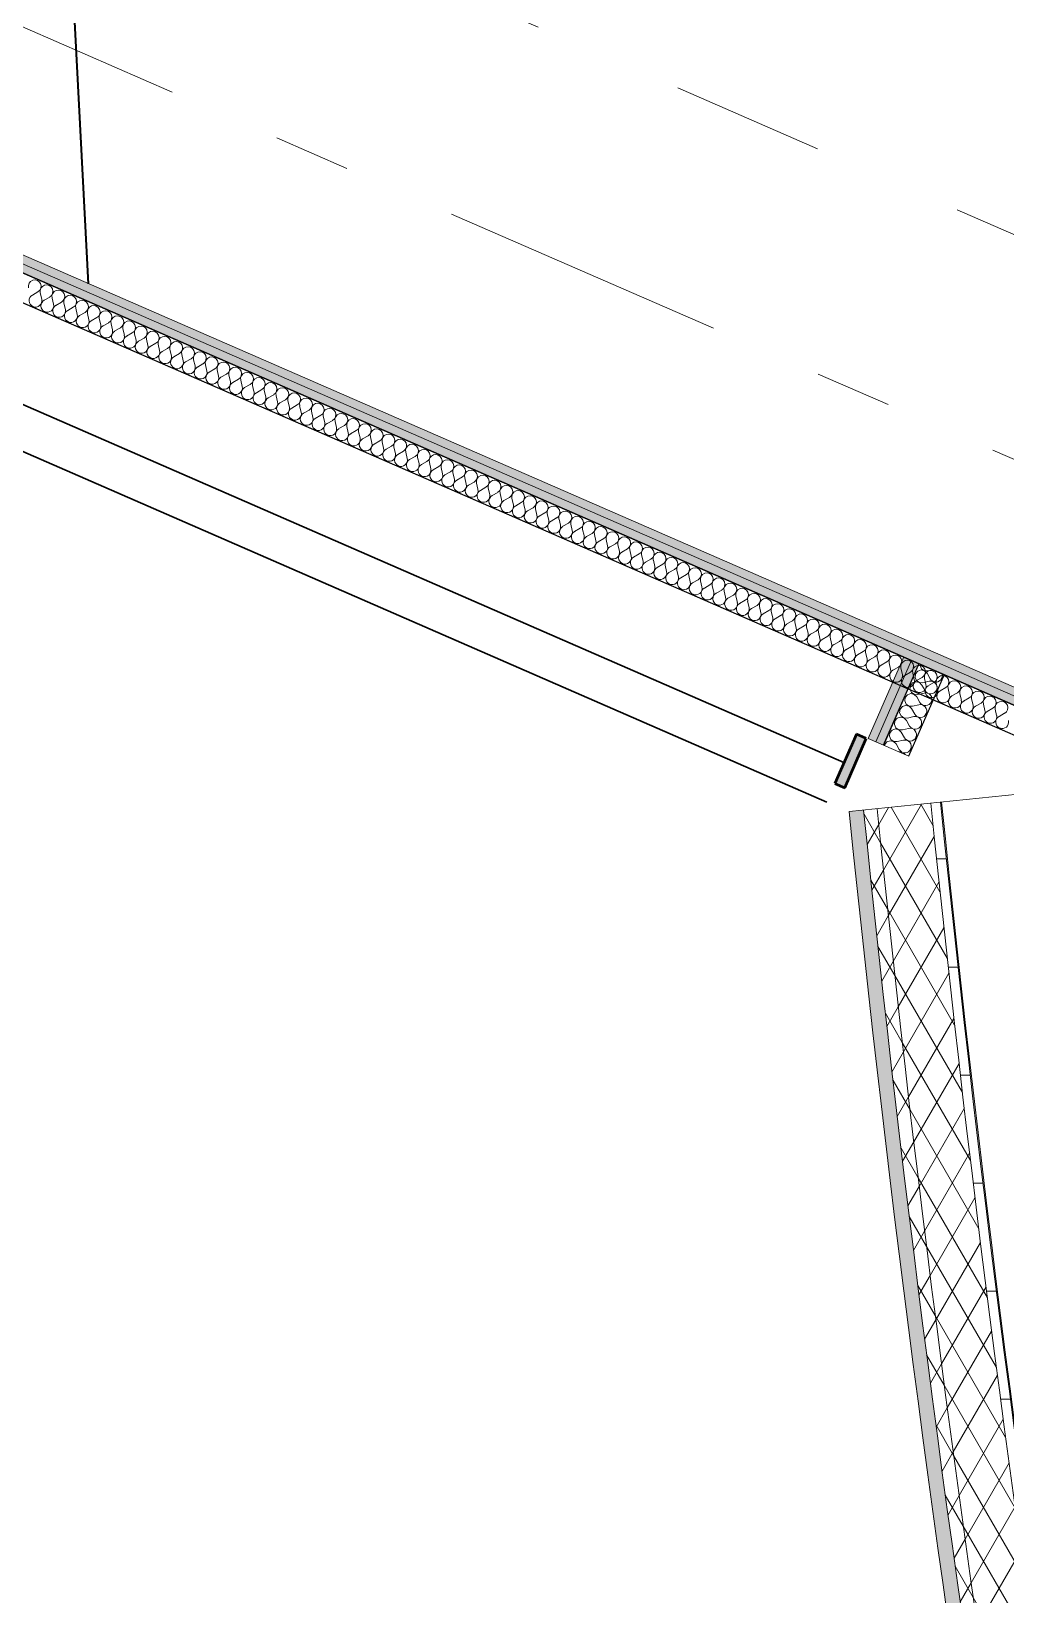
# Model space of a CAD drawing. Header units: millimetres. Extents: x -50172 to 68897, y -80883 to 956680.
# Drawn here: x -44083 to -42279, y -62562 to -59668 of the extents above; entities that cross this region are included whole.
import ezdxf
from ezdxf.enums import TextEntityAlignment as Align

# ---------------------------------------------------------------- set-up
doc = ezdxf.new("R2010")
doc.units = ezdxf.units.MM
doc.header["$MEASUREMENT"] = 0
doc.linetypes.add('Dashed', pattern=[564.444447, 282.222223, -282.222223])
doc.linetypes.add('Double Dashed', pattern=[1093.611073, 529.166651, -211.666656, 141.111112, -211.666656])
for name, color, linetype, lineweight in [('0_Pen_No__155', 5, 'Continuous', 35), ('A-25-M_Wall_Ext_Pen_No__1', 7, 'Continuous', 13), ('A-25-M_Wall_Int_Pen_No__1', 7, 'Continuous', 13), ('A-25-M_Wall_Int_Pen_No__150', 7, 'Continuous', 0), ('New_A-25-M_Wall_Int_Pen_No__1', 7, 'Continuous', 13), ('New_A-25-M_Wall_Int_Pen_No__150', 7, 'Continuous', 0), ('New_A-95-P_Drawing_Pen_No__191', 7, 'Continuous', 5)]:
    doc.layers.add(name, color=color, linetype=linetype, lineweight=lineweight)
for name, color, linetype in [('A-25-M_Wall_Ext', 7, 'Continuous'), ('A-25-M_Wall_Int', 7, 'Continuous'), ('A-35-M_FFE_Sanitary', 7, 'Continuous'), ('New_A-15-MG_Structural_Grid_Phase_2', 7, 'Continuous'), ('New_A-25-M_Wall_Int', 7, 'Continuous')]:
    doc.layers.add(name, color=color, linetype=linetype)
for name, color, linetype, lineweight, true_color in [('A-25-M_Wall_Ext_Pen_No__107', 7, 'Continuous', 15, 0xa6a6a6), ('A-25-M_Wall_Int_Pen_No__107', 7, 'Continuous', 15, 0xa6a6a6), ('A-25-M_Wall_Int_Pen_No__81', 7, 'Continuous', 20, 0x6a6a6a), ('A-35-M_FFE_Sanitary_Pen_No__144', 7, 'Continuous', 0, 0xc8c8c8), ('A-35-M_FFE_Sanitary_Pen_No__27', 7, 'Continuous', 50, 0x2a2a2a), ('A-35-M_FFE_Sanitary_Pen_No__43', 7, 'Continuous', 30, 0x444444), ('New_A-15-MG_Structural_Grid_Phase_2_Pen_No__222', 7, 'Continuous', 13, 0x65af33), ('New_A-25-M_Wall_Int_Pen_No__107', 7, 'Continuous', 15, 0xa6a6a6), ('New_A-25-M_Wall_Int_Pen_No__81', 7, 'Continuous', 20, 0x6a6a6a)]:
    doc.layers.add(name, color=color, linetype=linetype, lineweight=lineweight, true_color=true_color)
doc.styles.add('GENERATED_STYLE_4', font='')
doc.styles.get('GENERATED_STYLE_4').set_extended_font_data('Swis721 BT')
pattern_1 = [(60, (0, 0), (-43.30127, 25), []), (120, (0, 0), (43.30127, 25), [])]

# ---------------------------------------------------------------- blocks, each defined once
blk = doc.blocks.new('Curtain Wall_9_1')
at = {"layer": 'A-35-M_FFE_Sanitary_Pen_No__144', "linetype": 'Continuous'}
for points in [[(-44608.4, -60182.4), (-44590, -60190.4), (-44550.1, -60098.7), (-44568.4, -60090.7)], [(-42576.7, -61068.3), (-42536.8, -60976.6), (-42555.1, -60968.6), (-42595.1, -61060.3)]]:
    blk.add_hatch(color=256, dxfattribs=at).paths.add_polyline_path(points)
at = {"layer": 'A-35-M_FFE_Sanitary_Pen_No__27', "linetype": 'Continuous'}
for p, q in [((-44568.4, -60090.7), (-44608.4, -60182.4)), ((-44590, -60190.4), (-44550.1, -60098.7)), ((-44550.1, -60098.7), (-44568.4, -60090.7)), ((-44608.4, -60182.4), (-44590, -60190.4)), ((-42555.1, -60968.6), (-42595.1, -61060.3)), ((-42576.7, -61068.3), (-42536.8, -60976.6)), ((-42536.8, -60976.6), (-42555.1, -60968.6)), ((-42595.1, -61060.3), (-42576.7, -61068.3))]:
    blk.add_line(p, q, dxfattribs=at)
at = {"layer": 'A-35-M_FFE_Sanitary_Pen_No__43', "linetype": 'Continuous'}
for p, q in [((-44573, -60151.4), (-42578.1, -61021.3)), ((-42610.1, -61094.6), (-44605, -60224.7))]:
    blk.add_line(p, q, dxfattribs=at)
blk = doc.blocks.new('*X310')
at = {"layer": 'New_A-25-M_Wall_Int_Pen_No__150', "linetype": 'Continuous'}
for p, q in [((-44070.3, -60150), (-44080.7, -60155.8)), ((-44066, -60151.9), (-44063.2, -60163.5)), ((-44048.5, -60159.5), (-44058.9, -60165.4)), ((-44044.1, -60161.4), (-44041.4, -60173)), ((-44026.7, -60169), (-44037, -60174.9)), ((-44022.3, -60170.9), (-44019.6, -60182.5)), ((-44004.9, -60178.5), (-44015.2, -60184.4)), ((-44000.5, -60180.4), (-43997.7, -60192)), ((-43983, -60188), (-43993.4, -60193.9)), ((-43978.7, -60189.9), (-43975.9, -60201.5)), ((-43961.2, -60197.5), (-43971.6, -60203.4)), ((-43956.8, -60199.4), (-43954.1, -60211)), ((-43939.4, -60207.1), (-43949.7, -60212.9)), ((-43935, -60209), (-43932.3, -60220.5)), ((-43917.5, -60216.6), (-43927.9, -60222.4)), ((-43913.2, -60218.5), (-43910.4, -60230.1)), ((-43895.7, -60226.1), (-43906.1, -60232)), ((-43891.4, -60228), (-43888.6, -60239.6)), ((-43873.9, -60235.6), (-43884.3, -60241.5)), ((-43869.5, -60237.5), (-43866.8, -60249.1)), ((-43852.1, -60245.1), (-43862.4, -60251)), ((-43847.7, -60247), (-43845, -60258.6)), ((-43830.2, -60254.6), (-43840.6, -60260.5)), ((-43825.9, -60256.5), (-43823.1, -60268.1)), ((-43808.4, -60264.1), (-43818.8, -60270)), ((-43804.1, -60266.1), (-43801.3, -60277.6)), ((-43786.6, -60273.7), (-43796.9, -60279.5)), ((-43782.2, -60275.6), (-43779.5, -60287.2)), ((-43764.8, -60283.2), (-43775.1, -60289.1)), ((-43760.4, -60285.1), (-43757.7, -60296.7)), ((-43742.9, -60292.7), (-43753.3, -60298.6)), ((-43738.6, -60294.6), (-43735.8, -60306.2)), ((-43721.1, -60302.2), (-43731.5, -60308.1)), ((-43716.8, -60304.1), (-43714, -60315.7)), ((-43699.3, -60311.7), (-43709.6, -60317.6)), ((-43694.9, -60313.6), (-43692.2, -60325.2)), ((-43677.5, -60321.2), (-43687.8, -60327.1)), ((-43673.1, -60323.1), (-43670.4, -60334.7)), ((-43655.6, -60330.8), (-43666, -60336.6)), ((-43651.3, -60332.7), (-43648.5, -60344.2)), ((-43633.8, -60340.3), (-43644.2, -60346.1)), ((-43629.5, -60342.2), (-43626.7, -60353.8)), ((-43612, -60349.8), (-43622.3, -60355.7)), ((-43607.6, -60351.7), (-43604.9, -60363.3)), ((-43590.2, -60359.3), (-43600.5, -60365.2)), ((-43585.8, -60361.2), (-43583.1, -60372.8)), ((-43568.3, -60368.8), (-43578.7, -60374.7)), ((-43564, -60370.7), (-43561.2, -60382.3)), ((-43546.5, -60378.3), (-43556.9, -60384.2)), ((-43542.2, -60380.2), (-43539.4, -60391.8)), ((-43524.7, -60387.8), (-43535, -60393.7)), ((-43520.3, -60389.7), (-43517.6, -60401.3)), ((-43502.9, -60397.4), (-43513.2, -60403.2)), ((-43498.5, -60399.3), (-43495.8, -60410.8)), ((-43481, -60406.9), (-43491.4, -60412.8)), ((-43476.7, -60408.8), (-43473.9, -60420.4)), ((-43459.2, -60416.4), (-43469.6, -60422.3)), ((-43454.8, -60418.3), (-43452.1, -60429.9)), ((-43437.4, -60425.9), (-43447.7, -60431.8)), ((-43433, -60427.8), (-43430.3, -60439.4)), ((-43415.6, -60435.4), (-43425.9, -60441.3)), ((-43411.2, -60437.3), (-43408.5, -60448.9)), ((-43393.7, -60444.9), (-43404.1, -60450.8)), ((-43389.4, -60446.8), (-43386.6, -60458.4)), ((-43371.9, -60454.5), (-43382.3, -60460.3)), ((-43367.5, -60456.4), (-43364.8, -60467.9)), ((-43350.1, -60464), (-43360.4, -60469.8)), ((-43345.7, -60465.9), (-43343, -60477.5)), ((-43328.3, -60473.5), (-43338.6, -60479.4)), ((-43323.9, -60475.4), (-43321.2, -60487)), ((-43306.4, -60483), (-43316.8, -60488.9)), ((-43302.1, -60484.9), (-43299.3, -60496.5)), ((-43284.6, -60492.5), (-43295, -60498.4)), ((-43280.2, -60494.4), (-43277.5, -60506)), ((-43262.8, -60502), (-43273.1, -60507.9)), ((-43258.4, -60503.9), (-43255.7, -60515.5)), ((-43241, -60511.5), (-43251.3, -60517.4)), ((-43236.6, -60513.4), (-43233.9, -60525)), ((-43219.1, -60521.1), (-43229.5, -60526.9)), ((-43214.8, -60523), (-43212, -60534.5)), ((-43197.3, -60530.6), (-43207.7, -60536.5)), ((-43192.9, -60532.5), (-43190.2, -60544.1)), ((-43175.5, -60540.1), (-43185.8, -60546)), ((-43171.1, -60542), (-43168.4, -60553.6)), ((-43153.7, -60549.6), (-43164, -60555.5)), ((-43149.3, -60551.5), (-43146.5, -60563.1)), ((-43131.8, -60559.1), (-43142.2, -60565)), ((-43127.5, -60561), (-43124.7, -60572.6)), ((-43110, -60568.6), (-43120.4, -60574.5)), ((-43105.6, -60570.5), (-43102.9, -60582.1)), ((-43088.2, -60578.2), (-43098.5, -60584)), ((-43083.8, -60580.1), (-43081.1, -60591.6)), ((-43066.4, -60587.7), (-43076.7, -60593.5)), ((-43062, -60589.6), (-43059.2, -60601.2)), ((-43044.5, -60597.2), (-43054.9, -60603.1)), ((-43040.2, -60599.1), (-43037.4, -60610.7)), ((-43022.7, -60606.7), (-43033.1, -60612.6)), ((-43018.3, -60608.6), (-43015.6, -60620.2)), ((-43000.9, -60616.2), (-43011.2, -60622.1)), ((-42996.5, -60618.1), (-42993.8, -60629.7)), ((-42979.1, -60625.7), (-42989.4, -60631.6)), ((-42974.7, -60627.6), (-42971.9, -60639.2)), ((-42957.2, -60635.2), (-42967.6, -60641.1)), ((-42952.9, -60637.1), (-42950.1, -60648.7)), ((-42935.4, -60644.8), (-42945.8, -60650.6)), ((-42931, -60646.7), (-42928.3, -60658.2)), ((-42913.6, -60654.3), (-42923.9, -60660.1)), ((-42909.2, -60656.2), (-42906.5, -60667.8)), ((-42891.8, -60663.8), (-42902.1, -60669.7)), ((-42887.4, -60665.7), (-42884.6, -60677.3)), ((-42869.9, -60673.3), (-42880.3, -60679.2)), ((-42865.6, -60675.2), (-42862.8, -60686.8)), ((-42848.1, -60682.8), (-42858.5, -60688.7)), ((-42843.7, -60684.7), (-42841, -60696.3)), ((-42826.3, -60692.3), (-42836.6, -60698.2)), ((-42821.9, -60694.2), (-42819.2, -60705.8)), ((-42804.4, -60701.9), (-42814.8, -60707.7)), ((-42800.1, -60703.8), (-42797.3, -60715.3)), ((-42782.6, -60711.4), (-42793, -60717.2)), ((-42778.3, -60713.3), (-42775.5, -60724.9)), ((-42760.8, -60720.9), (-42771.2, -60726.8)), ((-42756.4, -60722.8), (-42753.7, -60734.4)), ((-42739, -60730.4), (-42749.3, -60736.3)), ((-42734.6, -60732.3), (-42731.9, -60743.9)), ((-42717.1, -60739.9), (-42727.5, -60745.8)), ((-42712.8, -60741.8), (-42710, -60753.4)), ((-42695.3, -60749.4), (-42705.7, -60755.3)), ((-42691, -60751.3), (-42688.2, -60762.9)), ((-42673.5, -60758.9), (-42683.8, -60764.8)), ((-42669.1, -60760.8), (-42666.4, -60772.4)), ((-42651.7, -60768.5), (-42662, -60774.3)), ((-42647.3, -60770.4), (-42644.6, -60781.9)), ((-42629.8, -60778), (-42640.2, -60783.8)), ((-42625.5, -60779.9), (-42622.7, -60791.5)), ((-42608, -60787.5), (-42618.4, -60793.4)), ((-42603.7, -60789.4), (-42600.9, -60801)), ((-42586.2, -60797), (-42596.5, -60802.9)), ((-42581.8, -60798.9), (-42579.1, -60810.5)), ((-42564.4, -60806.5), (-42574.7, -60812.4)), ((-42560, -60808.4), (-42557.3, -60820)), ((-42542.5, -60816), (-42552.9, -60821.9)), ((-42538.2, -60817.9), (-42535.4, -60829.5)), ((-42520.7, -60825.5), (-42531.1, -60831.4)), ((-42516.4, -60827.5), (-42513.6, -60839)), ((-42498.9, -60835.1), (-42509.2, -60840.9)), ((-42494.5, -60837), (-42491.8, -60848.6)), ((-42477.1, -60844.6), (-42487.4, -60850.5)), ((-42472.7, -60846.5), (-42470, -60858.1)), ((-42455.2, -60854.1), (-42465.6, -60860)), ((-42450.9, -60856), (-42448.1, -60867.6)), ((-42433.4, -60863.6), (-42443.8, -60869.5)), ((-42429, -60865.5), (-42426.3, -60877.1)), ((-42411.6, -60873.1), (-42421.9, -60879)), ((-42407.2, -60875), (-42404.5, -60886.6)), ((-42389.8, -60882.6), (-42400.1, -60888.5)), ((-42385.4, -60884.5), (-42382.7, -60896.1)), ((-42367.9, -60892.2), (-42378.3, -60898)), ((-42363.6, -60894.1), (-42360.8, -60905.6)), ((-42346.1, -60901.7), (-42356.5, -60907.5)), ((-42341.7, -60903.6), (-42339, -60915.2)), ((-42324.3, -60911.2), (-42334.6, -60917.1)), ((-42319.9, -60913.1), (-42317.2, -60924.7)), ((-42302.5, -60920.7), (-42312.8, -60926.6)), ((-42298.1, -60922.6), (-42295.4, -60934.2)), ((-42280.6, -60930.2), (-42291, -60936.1))]:
    blk.add_line(p, q, dxfattribs=at)
for centre, start, end in [((-44076.2, -60139.6), 299.5743, 193.3141), ((-44054.4, -60149.1), 299.5743, 193.3141), ((-44032.6, -60158.6), 299.5743, 193.3141), ((-44074.8, -60166.2), 119.5743, 246.4442), ((-44074.8, -60166.2), 246.4442, 13.3141), ((-44053, -60175.7), 119.5743, 246.4442), ((-44053, -60175.7), 246.4442, 13.3141), ((-44031.2, -60185.2), 119.5743, 246.4442), ((-44010.7, -60168.2), 299.5743, 193.3141), ((-43988.9, -60177.7), 299.5743, 193.3141), ((-43967.1, -60187.2), 299.5743, 193.3141), ((-44031.2, -60185.2), 246.4442, 13.3141), ((-44009.3, -60194.7), 119.5743, 246.4442), ((-44009.3, -60194.7), 246.4442, 13.3141), ((-43987.5, -60204.3), 119.5743, 246.4442), ((-43987.5, -60204.3), 246.4442, 13.3141), ((-43965.7, -60213.8), 119.5743, 246.4442), ((-43945.3, -60196.7), 299.5743, 193.3141), ((-43923.4, -60206.2), 299.5743, 193.3141), ((-43901.6, -60215.7), 299.5743, 193.3141), ((-43965.7, -60213.8), 246.4442, 13.3141), ((-43943.9, -60223.3), 119.5743, 246.4442), ((-43943.9, -60223.3), 246.4442, 13.3141), ((-43922, -60232.8), 119.5743, 246.4442), ((-43922, -60232.8), 246.4442, 13.3141), ((-43900.2, -60242.3), 119.5743, 246.4442), ((-43879.8, -60225.2), 299.5743, 193.3141), ((-43857.9, -60234.8), 299.5743, 193.3141), ((-43836.1, -60244.3), 299.5743, 193.3141), ((-43900.2, -60242.3), 246.4442, 13.3141), ((-43878.4, -60251.8), 119.5743, 246.4442), ((-43878.4, -60251.8), 246.4442, 13.3141), ((-43856.6, -60261.3), 119.5743, 246.4442), ((-43856.6, -60261.3), 246.4442, 13.3141), ((-43834.7, -60270.9), 119.5743, 246.4442), ((-43814.3, -60253.8), 299.5743, 193.3141), ((-43792.5, -60263.3), 299.5743, 193.3141), ((-43770.6, -60272.8), 299.5743, 193.3141), ((-43834.7, -60270.9), 246.4442, 13.3141), ((-43812.9, -60280.4), 119.5743, 246.4442), ((-43812.9, -60280.4), 246.4442, 13.3141), ((-43791.1, -60289.9), 119.5743, 246.4442), ((-43791.1, -60289.9), 246.4442, 13.3141), ((-43769.2, -60299.4), 119.5743, 246.4442), ((-43748.8, -60282.3), 299.5743, 193.3141), ((-43727, -60291.9), 299.5743, 193.3141), ((-43705.2, -60301.4), 299.5743, 193.3141), ((-43769.2, -60299.4), 246.4442, 13.3141), ((-43747.4, -60308.9), 119.5743, 246.4442), ((-43747.4, -60308.9), 246.4442, 13.3141), ((-43725.6, -60318.4), 119.5743, 246.4442), ((-43725.6, -60318.4), 246.4442, 13.3141), ((-43703.8, -60328), 119.5743, 246.4442), ((-43683.3, -60310.9), 299.5743, 193.3141), ((-43661.5, -60320.4), 299.5743, 193.3141), ((-43639.7, -60329.9), 299.5743, 193.3141), ((-43703.8, -60328), 246.4442, 13.3141), ((-43681.9, -60337.5), 119.5743, 246.4442), ((-43681.9, -60337.5), 246.4442, 13.3141), ((-43660.1, -60347), 119.5743, 246.4442), ((-43660.1, -60347), 246.4442, 13.3141), ((-43638.3, -60356.5), 119.5743, 246.4442), ((-43617.9, -60339.4), 299.5743, 193.3141), ((-43596, -60348.9), 299.5743, 193.3141), ((-43574.2, -60358.5), 299.5743, 193.3141), ((-43638.3, -60356.5), 246.4442, 13.3141), ((-43616.5, -60366), 119.5743, 246.4442), ((-43616.5, -60366), 246.4442, 13.3141), ((-43594.6, -60375.5), 119.5743, 246.4442), ((-43594.6, -60375.5), 246.4442, 13.3141), ((-43572.8, -60385), 119.5743, 246.4442), ((-43552.4, -60368), 299.5743, 193.3141), ((-43530.6, -60377.5), 299.5743, 193.3141), ((-43508.7, -60387), 299.5743, 193.3141), ((-43572.8, -60385), 246.4442, 13.3141), ((-43551, -60394.6), 119.5743, 246.4442), ((-43551, -60394.6), 246.4442, 13.3141), ((-43529.2, -60404.1), 119.5743, 246.4442), ((-43529.2, -60404.1), 246.4442, 13.3141), ((-43507.3, -60413.6), 119.5743, 246.4442), ((-43486.9, -60396.5), 299.5743, 193.3141), ((-43465.1, -60406), 299.5743, 193.3141), ((-43443.3, -60415.6), 299.5743, 193.3141), ((-43507.3, -60413.6), 246.4442, 13.3141), ((-43485.5, -60423.1), 119.5743, 246.4442), ((-43485.5, -60423.1), 246.4442, 13.3141), ((-43463.7, -60432.6), 119.5743, 246.4442), ((-43463.7, -60432.6), 246.4442, 13.3141), ((-43441.9, -60442.1), 119.5743, 246.4442), ((-43421.4, -60425.1), 299.5743, 193.3141), ((-43399.6, -60434.6), 299.5743, 193.3141), ((-43377.8, -60444.1), 299.5743, 193.3141), ((-43441.9, -60442.1), 246.4442, 13.3141), ((-43420, -60451.7), 119.5743, 246.4442), ((-43420, -60451.7), 246.4442, 13.3141), ((-43398.2, -60461.2), 119.5743, 246.4442), ((-43398.2, -60461.2), 246.4442, 13.3141), ((-43376.4, -60470.7), 119.5743, 246.4442), ((-43356, -60453.6), 299.5743, 193.3141), ((-43334.1, -60463.1), 299.5743, 193.3141), ((-43312.3, -60472.6), 299.5743, 193.3141), ((-43376.4, -60470.7), 246.4442, 13.3141), ((-43354.6, -60480.2), 119.5743, 246.4442), ((-43354.6, -60480.2), 246.4442, 13.3141), ((-43332.7, -60489.7), 119.5743, 246.4442), ((-43332.7, -60489.7), 246.4442, 13.3141), ((-43310.9, -60499.2), 119.5743, 246.4442), ((-43290.5, -60482.2), 299.5743, 193.3141), ((-43268.7, -60491.7), 299.5743, 193.3141), ((-43246.8, -60501.2), 299.5743, 193.3141), ((-43310.9, -60499.2), 246.4442, 13.3141), ((-43289.1, -60508.7), 119.5743, 246.4442), ((-43289.1, -60508.7), 246.4442, 13.3141), ((-43267.3, -60518.3), 119.5743, 246.4442), ((-43267.3, -60518.3), 246.4442, 13.3141), ((-43245.4, -60527.8), 119.5743, 246.4442), ((-43225, -60510.7), 299.5743, 193.3141), ((-43203.2, -60520.2), 299.5743, 193.3141), ((-43181.4, -60529.7), 299.5743, 193.3141), ((-43245.4, -60527.8), 246.4442, 13.3141), ((-43223.6, -60537.3), 119.5743, 246.4442), ((-43223.6, -60537.3), 246.4442, 13.3141), ((-43201.8, -60546.8), 119.5743, 246.4442), ((-43201.8, -60546.8), 246.4442, 13.3141), ((-43180, -60556.3), 119.5743, 246.4442), ((-43159.5, -60539.3), 299.5743, 193.3141), ((-43137.7, -60548.8), 299.5743, 193.3141), ((-43115.9, -60558.3), 299.5743, 193.3141), ((-43180, -60556.3), 246.4442, 13.3141), ((-43158.1, -60565.8), 119.5743, 246.4442), ((-43158.1, -60565.8), 246.4442, 13.3141), ((-43136.3, -60575.4), 119.5743, 246.4442), ((-43136.3, -60575.4), 246.4442, 13.3141), ((-43114.5, -60584.9), 119.5743, 246.4442), ((-43094.1, -60567.8), 299.5743, 193.3141), ((-43072.2, -60577.3), 299.5743, 193.3141), ((-43050.4, -60586.8), 299.5743, 193.3141), ((-43114.5, -60584.9), 246.4442, 13.3141), ((-43092.7, -60594.4), 119.5743, 246.4442), ((-43092.7, -60594.4), 246.4442, 13.3141), ((-43070.8, -60603.9), 119.5743, 246.4442), ((-43070.8, -60603.9), 246.4442, 13.3141), ((-43049, -60613.4), 119.5743, 246.4442), ((-43028.6, -60596.3), 299.5743, 193.3141), ((-43006.8, -60605.9), 299.5743, 193.3141), ((-42984.9, -60615.4), 299.5743, 193.3141), ((-43049, -60613.4), 246.4442, 13.3141), ((-43027.2, -60622.9), 119.5743, 246.4442), ((-43027.2, -60622.9), 246.4442, 13.3141), ((-43005.4, -60632.4), 119.5743, 246.4442), ((-43005.4, -60632.4), 246.4442, 13.3141), ((-42983.5, -60642), 119.5743, 246.4442), ((-42963.1, -60624.9), 299.5743, 193.3141), ((-42941.3, -60634.4), 299.5743, 193.3141), ((-42919.5, -60643.9), 299.5743, 193.3141), ((-42983.5, -60642), 246.4442, 13.3141), ((-42961.7, -60651.5), 119.5743, 246.4442), ((-42961.7, -60651.5), 246.4442, 13.3141), ((-42939.9, -60661), 119.5743, 246.4442), ((-42939.9, -60661), 246.4442, 13.3141), ((-42918.1, -60670.5), 119.5743, 246.4442), ((-42918.1, -60670.5), 246.4442, 13.3141), ((-42897.6, -60653.4), 299.5743, 193.3141), ((-42875.8, -60663), 299.5743, 193.3141), ((-42854, -60672.5), 299.5743, 193.3141), ((-42896.2, -60680), 119.5743, 246.4442), ((-42896.2, -60680), 246.4442, 13.3141), ((-42874.4, -60689.5), 119.5743, 246.4442), ((-42874.4, -60689.5), 246.4442, 13.3141), ((-42852.6, -60699), 119.5743, 246.4442), ((-42852.6, -60699), 246.4442, 13.3141), ((-42832.1, -60682), 299.5743, 193.3141), ((-42810.3, -60691.5), 299.5743, 193.3141), ((-42788.5, -60701), 299.5743, 193.3141), ((-42830.8, -60708.6), 119.5743, 246.4442), ((-42830.8, -60708.6), 246.4442, 13.3141), ((-42808.9, -60718.1), 119.5743, 246.4442), ((-42808.9, -60718.1), 246.4442, 13.3141), ((-42787.1, -60727.6), 119.5743, 246.4442), ((-42787.1, -60727.6), 246.4442, 13.3141), ((-42766.7, -60710.5), 299.5743, 193.3141), ((-42744.8, -60720), 299.5743, 193.3141), ((-42723, -60729.6), 299.5743, 193.3141), ((-42765.3, -60737.1), 119.5743, 246.4442), ((-42765.3, -60737.1), 246.4442, 13.3141), ((-42743.5, -60746.6), 119.5743, 246.4442), ((-42743.5, -60746.6), 246.4442, 13.3141), ((-42721.6, -60756.1), 119.5743, 246.4442), ((-42721.6, -60756.1), 246.4442, 13.3141), ((-42701.2, -60739.1), 299.5743, 193.3141), ((-42679.4, -60748.6), 299.5743, 193.3141), ((-42657.5, -60758.1), 299.5743, 193.3141), ((-42699.8, -60765.7), 119.5743, 246.4442), ((-42699.8, -60765.7), 246.4442, 13.3141), ((-42678, -60775.2), 119.5743, 246.4442), ((-42678, -60775.2), 246.4442, 13.3141), ((-42656.1, -60784.7), 119.5743, 246.4442), ((-42656.1, -60784.7), 246.4442, 13.3141), ((-42635.7, -60767.6), 299.5743, 193.3141), ((-42613.9, -60777.1), 299.5743, 193.3141), ((-42592.1, -60786.6), 299.5743, 193.3141), ((-42634.3, -60794.2), 119.5743, 246.4442), ((-42634.3, -60794.2), 246.4442, 13.3141), ((-42612.5, -60803.7), 119.5743, 246.4442), ((-42612.5, -60803.7), 246.4442, 13.3141), ((-42590.7, -60813.2), 119.5743, 246.4442), ((-42590.7, -60813.2), 246.4442, 13.3141), ((-42570.2, -60796.2), 299.5743, 193.3141), ((-42568.8, -60822.7), 119.5743, 246.4442), ((-42548.4, -60805.7), 299.5743, 193.3141), ((-42526.6, -60815.2), 299.5743, 193.3141), ((-42568.8, -60822.7), 246.4442, 13.3141), ((-42547, -60832.3), 119.5743, 246.4442), ((-42547, -60832.3), 246.4442, 13.3141), ((-42525.2, -60841.8), 119.5743, 246.4442), ((-42525.2, -60841.8), 246.4442, 13.3141), ((-42504.8, -60824.7), 299.5743, 193.3141), ((-42503.4, -60851.3), 119.5743, 246.4442), ((-42482.9, -60834.2), 299.5743, 193.3141), ((-42461.1, -60843.7), 299.5743, 193.3141), ((-42439.3, -60853.3), 299.5743, 193.3141), ((-42503.4, -60851.3), 246.4442, 13.3141), ((-42481.5, -60860.8), 119.5743, 246.4442), ((-42481.5, -60860.8), 246.4442, 13.3141), ((-42459.7, -60870.3), 119.5743, 246.4442), ((-42459.7, -60870.3), 246.4442, 13.3141), ((-42437.9, -60879.8), 119.5743, 246.4442), ((-42417.5, -60862.8), 299.5743, 193.3141), ((-42395.6, -60872.3), 299.5743, 193.3141), ((-42373.8, -60881.8), 299.5743, 193.3141), ((-42437.9, -60879.8), 246.4442, 13.3141), ((-42416.1, -60889.4), 119.5743, 246.4442), ((-42416.1, -60889.4), 246.4442, 13.3141), ((-42394.2, -60898.9), 119.5743, 246.4442), ((-42394.2, -60898.9), 246.4442, 13.3141), ((-42372.4, -60908.4), 119.5743, 246.4442), ((-42352, -60891.3), 299.5743, 193.3141), ((-42330.2, -60900.8), 299.5743, 193.3141), ((-42308.3, -60910.3), 299.5743, 193.3141), ((-42372.4, -60908.4), 246.4442, 13.3141), ((-42350.6, -60917.9), 119.5743, 246.4442), ((-42350.6, -60917.9), 246.4442, 13.3141), ((-42328.8, -60927.4), 119.5743, 246.4442), ((-42328.8, -60927.4), 246.4442, 13.3141), ((-42306.9, -60936.9), 119.5743, 246.4442), ((-42286.5, -60919.9), 299.5743, 193.3141), ((-42306.9, -60936.9), 246.4442, 13.3141), ((-42285.1, -60946.4), 119.5743, 246.4442), ((-42285.1, -60946.4), 246.4442, 13.3141)]:
    blk.add_arc(centre, 11.9, start, end, dxfattribs=at)
blk = doc.blocks.new('Wall_49_1', base_point=(-38372.8, -62578))
at = {"layer": 'New_A-25-M_Wall_Int_Pen_No__107', "linetype": 'Continuous'}
for points in [[(-38705.1, -62449.5), (-45053.7, -59681.7), (-45059.7, -59695.5), (-38711.1, -62463.3)], [(-38699.1, -62435.8), (-45047.7, -59668), (-45053.7, -59681.7), (-38705.1, -62449.5)]]:
    blk.add_hatch(color=256, dxfattribs=at).paths.add_polyline_path(points)
at = {"layer": 'New_A-25-M_Wall_Int_Pen_No__81', "linetype": 'Continuous', "lineweight": 0, "true_color": 0x353535}
for points in [[(-38711.1, -62463.3), (-45059.7, -59695.5), (-45060.1, -59696.4), (-38711.5, -62464.2)], [(-44550.3, -59974.3), (-38731.9, -62510.9), (-38731.5, -62510), (-44549.9, -59973.3)]]:
    blk.add_hatch(color=250, dxfattribs=at).paths.add_polyline_path(points)
at = {"layer": 'New_A-25-M_Wall_Int_Pen_No__1', "linetype": 'Continuous'}
for p, q in [((-38705.1, -62449.5), (-45053.7, -59681.7)), ((-38711.5, -62464.2), (-45060.1, -59696.4)), ((-38711.1, -62463.3), (-45059.7, -59695.5)), ((-38731.5, -62510), (-44549.9, -59973.3))]:
    blk.add_line(p, q, dxfattribs=at)
at = {"layer": 'New_A-25-M_Wall_Int_Pen_No__1', "linetype": 'Continuous', "flags": 128}
for points in [[(-38699.1, -62435.8), (-45047.7, -59668)], [(-44550.3, -59974.3), (-38731.9, -62510.9)]]:
    blk.add_lwpolyline(points, dxfattribs=at)
at = {"layer": 'New_A-25-M_Wall_Int', "color": 250, "lineweight": 50, "true_color": 0x2a2a2a}
blk.add_blockref('*X310', (0, 0), dxfattribs=at)
blk = doc.blocks.new('Wall_200_1', base_point=(-42568.6, -61112.1))
at = {"layer": 'A-25-M_Wall_Ext_Pen_No__107', "linetype": 'Continuous'}
h = blk.add_hatch(dxfattribs=at)
h.set_pattern_fill('Batt_Insulation_0001', color=256, style=0, pattern_type=2)
h.set_pattern_definition(pattern_1)
h.paths.add_polyline_path([(-42516.8, -61106.8, 0.029278), (-41817, -65437.1), (-41719.6, -65414.4, -0.029271), (-42417.4, -61096.6)])
h = blk.add_hatch(dxfattribs=at)
h.set_pattern_fill('Plywood_0001', color=256, style=0, pattern_type=2)
h.set_pattern_definition([(0, (0, 0), (0, 200), [])])
h.paths.add_polyline_path([(-42417.4, -61096.6, 0.029271), (-41719.6, -65414.4), (-41702.1, -65410.3, -0.02927), (-42399.4, -61094.8)])
at = {"layer": 'A-25-M_Wall_Ext_Pen_No__107', "linetype": 'Continuous', "lineweight": 0, "true_color": 0x535353}
blk.add_hatch(color=251, dxfattribs=at).paths.add_polyline_path([(-42399.4, -61094.8, 0.02927), (-41702.1, -65410.3), (-41700.2, -65409.9, -0.02927), (-42397.5, -61094.6)])
at = {"layer": 'A-25-M_Wall_Ext_Pen_No__107', "linetype": 'Continuous'}
blk.add_hatch(color=256, dxfattribs=at).paths.add_polyline_path([(-42568.6, -61112.1, 0.029282), (-41867.7, -65448.9), (-41841.4, -65442.8, -0.02928), (-42541.7, -61109.3)])
h = blk.add_hatch(dxfattribs=at)
h.set_pattern_fill('Batt_Insulation_0001', color=256, style=0, pattern_type=2)
h.set_pattern_definition(pattern_1)
h.paths.add_polyline_path([(-42541.7, -61109.3, 0.02928), (-41841.4, -65442.8), (-41817, -65437.1, -0.029278), (-42516.8, -61106.8)])
at = {"layer": 'A-25-M_Wall_Ext_Pen_No__1', "linetype": 'Continuous', "flags": 128}
blk.add_lwpolyline([(-42231.3, -61077.7), (-42568.6, -61112.1)], dxfattribs=at)
at = {"layer": 'A-25-M_Wall_Ext_Pen_No__1', "linetype": 'Continuous'}
for radius, end in [(37387.4, 192.5324), (37369.4, 192.53212), (37367.4, 192.53209), (37539.4, 192.53479), (37512.4, 192.53437), (37487.4, 192.53397)]:
    blk.add_arc((-5223, -57301.7), radius, 185.8258, end, dxfattribs=at)
blk = doc.blocks.new('*X551')
at = {"layer": 'A-25-M_Wall_Int_Pen_No__150', "linetype": 'Continuous'}
for p, q in [((-42436.6, -60839.1), (-42437, -60841.8)), ((-42445.6, -60857.1), (-42446.5, -60863.6)), ((-42446.5, -60863.6), (-42443.8, -60869.5)), ((-42441.5, -60852.1), (-42445.6, -60857.1)), ((-42443.8, -60869.5), (-42438.4, -60873.2)), ((-42435.3, -60850), (-42441.5, -60852.1)), ((-42437, -60841.8), (-42434.3, -60847.7)), ((-42429, -60851.5), (-42435.3, -60850)), ((-42434.3, -60847.7), (-42428.9, -60851.4)), ((-42424.3, -60856), (-42429, -60851.5)), ((-42428.9, -60851.4), (-42422.4, -60851.7)), ((-42424.3, -60856), (-42418.5, -60866.4)), ((-42422.4, -60851.7), (-42412.9, -60849.4)), ((-42417.1, -60870.4), (-42420.4, -60870.7)), ((-42418.5, -60866.4), (-42416.5, -60869)), ((-42413.9, -60871), (-42417.1, -60870.4)), ((-42416.5, -60869), (-42413.8, -60870.9)), ((-42404.3, -60871.8), (-42401.3, -60870.3)), ((-42401.3, -60870.3), (-42398.9, -60868.1)), ((-42398.9, -60868.1), (-42397.2, -60865.3)), ((-42397.2, -60865.3), (-42396.3, -60862.1)), ((-42396.3, -60858.8), (-42397, -60856.3)), ((-42396.3, -60862.1), (-42396.3, -60858.8)), ((-42460.5, -60895.8), (-42464.6, -60900.8)), ((-42454.3, -60893.7), (-42460.5, -60895.8)), ((-42455.1, -60879), (-42456, -60885.4)), ((-42456, -60885.4), (-42453.3, -60891.4)), ((-42451, -60873.9), (-42455.1, -60879)), ((-42448, -60895.1), (-42454.3, -60893.7)), ((-42453.3, -60891.4), (-42448, -60895)), ((-42444.8, -60871.8), (-42451, -60873.9)), ((-42448, -60895), (-42441.5, -60895.3)), ((-42443.4, -60899.7), (-42448, -60895.1)), ((-42438.5, -60873.3), (-42444.8, -60871.8)), ((-42441.5, -60895.3), (-42429.9, -60892.6)), ((-42433.9, -60877.8), (-42438.5, -60873.3)), ((-42438.4, -60873.2), (-42431.9, -60873.5)), ((-42433.9, -60877.8), (-42428, -60888.2)), ((-42431.9, -60873.5), (-42420.4, -60870.7)), ((-42426.6, -60892.3), (-42429.9, -60892.6)), ((-42428, -60888.2), (-42426, -60890.8)), ((-42423.4, -60892.9), (-42426.6, -60892.3)), ((-42426, -60890.8), (-42423.3, -60892.8)), ((-42420.4, -60894.3), (-42423.4, -60892.9)), ((-42423.3, -60892.8), (-42420.3, -60893.9)), ((-42418, -60896.5), (-42420.4, -60894.3)), ((-42420.3, -60893.9), (-42417, -60894.2)), ((-42416.3, -60899.3), (-42418, -60896.5)), ((-42417, -60894.2), (-42413.8, -60893.6)), ((-42415.4, -60902.5), (-42416.3, -60899.3)), ((-42410.9, -60872.5), (-42413.9, -60871)), ((-42413.8, -60870.9), (-42410.8, -60872.1)), ((-42413.8, -60893.6), (-42410.8, -60892.1)), ((-42408.5, -60874.7), (-42410.9, -60872.5)), ((-42410.8, -60872.1), (-42407.5, -60872.4)), ((-42410.8, -60892.1), (-42408.4, -60889.9)), ((-42406.7, -60877.5), (-42408.5, -60874.7)), ((-42408.4, -60889.9), (-42406.7, -60887.1)), ((-42407.5, -60872.4), (-42404.3, -60871.8)), ((-42405.8, -60880.6), (-42406.7, -60877.5)), ((-42406.7, -60887.1), (-42405.8, -60883.9)), ((-42405.8, -60883.9), (-42405.8, -60880.6)), ((-42474.2, -60922.6), (-42475, -60929.1)), ((-42470, -60917.6), (-42474.2, -60922.6)), ((-42463.9, -60915.5), (-42470, -60917.6)), ((-42464.6, -60900.8), (-42465.5, -60907.2)), ((-42465.5, -60907.2), (-42462.9, -60913.2)), ((-42457.5, -60916.9), (-42463.9, -60915.5)), ((-42462.9, -60913.2), (-42457.5, -60916.8)), ((-42457.5, -60916.8), (-42451, -60917.1)), ((-42452.9, -60921.5), (-42457.5, -60916.9)), ((-42452.9, -60921.5), (-42447, -60931.8)), ((-42451, -60917.1), (-42439.4, -60914.4)), ((-42443.4, -60899.7), (-42437.5, -60910)), ((-42436.1, -60914.1), (-42439.4, -60914.4)), ((-42437.5, -60910), (-42435.5, -60912.6)), ((-42432.9, -60914.7), (-42436.1, -60914.1)), ((-42435.5, -60912.6), (-42432.9, -60914.6)), ((-42432.9, -60914.6), (-42429.8, -60915.8)), ((-42430, -60916.1), (-42432.9, -60914.7)), ((-42427.5, -60918.3), (-42430, -60916.1)), ((-42429.8, -60915.8), (-42426.5, -60916)), ((-42425.8, -60921.1), (-42427.5, -60918.3)), ((-42426.5, -60916), (-42423.3, -60915.4)), ((-42424.9, -60924.3), (-42425.8, -60921.1)), ((-42425.7, -60930.7), (-42424.9, -60927.6)), ((-42424.9, -60927.6), (-42424.9, -60924.3)), ((-42423.3, -60915.4), (-42420.4, -60913.9)), ((-42420.4, -60913.9), (-42417.9, -60911.7)), ((-42417.9, -60911.7), (-42416.2, -60908.9)), ((-42416.2, -60908.9), (-42415.3, -60905.7)), ((-42415.3, -60905.7), (-42415.4, -60902.5)), ((-42483.7, -60944.4), (-42484.5, -60950.9)), ((-42484.5, -60950.9), (-42481.9, -60956.8)), ((-42479.5, -60939.4), (-42483.7, -60944.4)), ((-42481.9, -60956.8), (-42476.5, -60960.5)), ((-42473.4, -60937.3), (-42479.5, -60939.4)), ((-42475, -60929.1), (-42472.4, -60935)), ((-42467, -60938.8), (-42473.4, -60937.3)), ((-42472.4, -60935), (-42467, -60938.7)), ((-42467, -60938.7), (-42460.5, -60939)), ((-42462.4, -60943.3), (-42467, -60938.8)), ((-42462.4, -60943.3), (-42456.5, -60953.7)), ((-42460.5, -60939), (-42448.9, -60936.2)), ((-42456.5, -60953.7), (-42454.5, -60956.3)), ((-42454.5, -60956.3), (-42451.9, -60958.2)), ((-42445.6, -60935.9), (-42448.9, -60936.2)), ((-42447, -60931.8), (-42445, -60934.5)), ((-42442.4, -60936.5), (-42445.6, -60935.9)), ((-42445, -60934.5), (-42442.4, -60936.4)), ((-42442.4, -60936.4), (-42439.3, -60937.6)), ((-42439.5, -60938), (-42442.4, -60936.5)), ((-42437, -60940.2), (-42439.5, -60938)), ((-42439.4, -60957.6), (-42437, -60955.4)), ((-42439.3, -60937.6), (-42436, -60937.9)), ((-42435.3, -60943), (-42437, -60940.2)), ((-42437, -60955.4), (-42435.3, -60952.6)), ((-42436, -60937.9), (-42432.8, -60937.2)), ((-42434.4, -60946.1), (-42435.3, -60943)), ((-42435.3, -60952.6), (-42434.4, -60949.4)), ((-42434.4, -60949.4), (-42434.4, -60946.1)), ((-42432.8, -60937.2), (-42429.9, -60935.8)), ((-42429.9, -60935.8), (-42427.5, -60933.5)), ((-42427.5, -60933.5), (-42425.7, -60930.7)), ((-42498.6, -60983.1), (-42502.7, -60988.1)), ((-42492.4, -60981), (-42498.6, -60983.1)), ((-42493.2, -60966.3), (-42494.1, -60972.7)), ((-42494.1, -60972.7), (-42491.4, -60978.7)), ((-42489.1, -60961.2), (-42493.2, -60966.3)), ((-42486.1, -60982.4), (-42492.4, -60981)), ((-42491.4, -60978.7), (-42486, -60982.3)), ((-42482.9, -60959.1), (-42489.1, -60961.2)), ((-42481.4, -60987), (-42486.1, -60982.4)), ((-42486, -60982.3), (-42479.5, -60982.6)), ((-42476.6, -60960.6), (-42482.9, -60959.1)), ((-42479.5, -60982.6), (-42467.9, -60979.9)), ((-42471.9, -60965.1), (-42476.6, -60960.6)), ((-42476.5, -60960.5), (-42470, -60960.8)), ((-42471.9, -60965.1), (-42466, -60975.5)), ((-42470, -60960.8), (-42458.4, -60958)), ((-42464.7, -60979.6), (-42467.9, -60979.9)), ((-42466, -60975.5), (-42464, -60978.1)), ((-42461.4, -60980.2), (-42464.7, -60979.6)), ((-42464, -60978.1), (-42461.4, -60980.1)), ((-42461.4, -60980.1), (-42458.3, -60981.2)), ((-42458.5, -60981.6), (-42461.4, -60980.2)), ((-42456.1, -60983.8), (-42458.5, -60981.6)), ((-42455.2, -60957.7), (-42458.4, -60958)), ((-42458.3, -60981.2), (-42455.1, -60981.5)), ((-42454.3, -60986.6), (-42456.1, -60983.8)), ((-42451.9, -60958.3), (-42455.2, -60957.7)), ((-42455.1, -60981.5), (-42451.8, -60980.9)), ((-42451.9, -60958.2), (-42448.8, -60959.4)), ((-42449, -60959.8), (-42451.9, -60958.3)), ((-42451.8, -60980.9), (-42448.9, -60979.4)), ((-42446.6, -60962), (-42449, -60959.8)), ((-42448.9, -60979.4), (-42446.5, -60977.2)), ((-42448.8, -60959.4), (-42445.5, -60959.7)), ((-42444.8, -60964.8), (-42446.6, -60962)), ((-42446.5, -60977.2), (-42444.8, -60974.4)), ((-42445.5, -60959.7), (-42442.3, -60959.1)), ((-42443.9, -60967.9), (-42444.8, -60964.8)), ((-42444.8, -60974.4), (-42443.9, -60971.2)), ((-42443.9, -60971.2), (-42443.9, -60967.9)), ((-42442.3, -60959.1), (-42439.4, -60957.6)), ((-42502.7, -60988.1), (-42503, -60990.1)), ((-42481.4, -60987), (-42475.6, -60997.3)), ((-42474.2, -61001.4), (-42476.6, -61001.6)), ((-42475.6, -60997.3), (-42473.6, -60999.9)), ((-42471, -61002), (-42474.2, -61001.4)), ((-42473.6, -60999.9), (-42470.9, -61001.9)), ((-42468, -61003.4), (-42471, -61002)), ((-42470.9, -61001.9), (-42467.9, -61003.1)), ((-42465.6, -61005.6), (-42468, -61003.4)), ((-42467.9, -61003.1), (-42464.6, -61003.3)), ((-42464.9, -61006.7), (-42465.6, -61005.6)), ((-42464.6, -61003.3), (-42461.4, -61002.7)), ((-42461.4, -61002.7), (-42458.4, -61001.2)), ((-42458.4, -61001.2), (-42456, -60999)), ((-42456, -60999), (-42454.3, -60996.2)), ((-42453.4, -60989.8), (-42454.3, -60986.6)), ((-42454.3, -60996.2), (-42453.4, -60993)), ((-42453.4, -60993), (-42453.4, -60989.8))]:
    blk.add_line(p, q, dxfattribs=at)
blk = doc.blocks.new('Wall_226_1', base_point=(-42467, -60825.8))
at = {"layer": 'A-25-M_Wall_Int_Pen_No__107', "linetype": 'Continuous'}
for points in [[(-42467, -60825.8), (-42533, -60977), (-42519.2, -60983), (-42453.3, -60831.8)], [(-42453.3, -60831.8), (-42519.2, -60983), (-42505.5, -60989), (-42439.5, -60837.8)]]:
    blk.add_hatch(color=256, dxfattribs=at).paths.add_polyline_path(points)
at = {"layer": 'A-25-M_Wall_Int_Pen_No__81', "linetype": 'Continuous', "lineweight": 0, "true_color": 0x353535}
for points in [[(-42439.5, -60837.8), (-42505.5, -60989), (-42504.6, -60989.4), (-42438.6, -60838.2)], [(-42392.8, -60858.2), (-42458.7, -61009.4), (-42457.8, -61009.8), (-42391.9, -60858.6)]]:
    blk.add_hatch(color=250, dxfattribs=at).paths.add_polyline_path(points)
at = {"layer": 'A-25-M_Wall_Int_Pen_No__1', "linetype": 'Continuous'}
for p, q in [((-42453.3, -60831.8), (-42519.2, -60983)), ((-42439.5, -60837.8), (-42505.5, -60989)), ((-42438.6, -60838.2), (-42504.6, -60989.4)), ((-42392.8, -60858.2), (-42458.7, -61009.4))]:
    blk.add_line(p, q, dxfattribs=at)
at = {"layer": 'A-25-M_Wall_Int_Pen_No__1', "linetype": 'Continuous', "flags": 128}
for points in [[(-42467, -60825.8), (-42533, -60977)], [(-42391.9, -60858.6), (-42467, -60825.8)], [(-42457.8, -61009.8), (-42391.9, -60858.6)], [(-42533, -60977), (-42457.8, -61009.8)]]:
    blk.add_lwpolyline(points, dxfattribs=at)
at = {"layer": 'A-25-M_Wall_Int', "color": 250, "lineweight": 50, "true_color": 0x2a2a2a}
blk.add_blockref('*X551', (0, 0), dxfattribs=at)
blk = doc.blocks.new('Standard grid marker_6')
at = {"layer": 'New_A-15-MG_Structural_Grid_Phase_2_Pen_No__222', "linetype": 'Double Dashed'}
blk.add_line((705.1, 0), (12883.5, 0), dxfattribs=at)
at = {"layer": 'New_A-15-MG_Structural_Grid_Phase_2_Pen_No__222', "style": 'GENERATED_STYLE_4'}
blk.add_attdef('AC_MarkerText_1', text='', height=350, rotation=360, dxfattribs=at).set_placement((-500, 43.4), align=Align.MIDDLE_CENTER)

msp = doc.modelspace()

# ---------------------------------------------------------------- linework, layer by layer
at = {"layer": '0_Pen_No__155', "linetype": 'Continuous', "flags": 128}
msp.add_lwpolyline([(-43976.8, -60134.8), (-44010.7, -59478.2, -0.03292), (-43956.3, -54228.5, -0.19), (-34110.3, -33685.5)], format="xyb", dxfattribs=at)
at = {"layer": 'New_A-95-P_Drawing_Pen_No__191', "linetype": 'Dashed'}
msp.add_line((-43403.1, -59546.9), (-38741.7, -61579.4), dxfattribs=at)

# ---------------------------------------------------------------- block references
at = {"layer": 'A-25-M_Wall_Ext', "color": 250, "lineweight": 50, "true_color": 0x2a2a2a}
msp.add_blockref('Wall_200_1', (-42568.6, -61112.1), dxfattribs=at)
at = {"layer": 'A-25-M_Wall_Int', "color": 250, "lineweight": 50, "true_color": 0x2a2a2a}
msp.add_blockref('Wall_226_1', (-42467, -60825.8), dxfattribs=at)
at = {"layer": 'A-35-M_FFE_Sanitary', "linetype": 'Continuous', "lineweight": 0}
msp.add_blockref('Curtain Wall_9_1', (0, 0), dxfattribs=at)
at = {"layer": 'New_A-15-MG_Structural_Grid_Phase_2', "color": 8, "linetype": 'Continuous', "lineweight": 15, "zscale": 1000, "rotation": 336.440411583993}
msp.add_blockref('Standard grid marker_6', (-47960.9, -57975.6), dxfattribs=at)
at = {"layer": 'New_A-25-M_Wall_Int', "color": 250, "lineweight": 50, "true_color": 0x2a2a2a}
msp.add_blockref('Wall_49_1', (-38372.8, -62578), dxfattribs=at)

doc.saveas('drawing.dxf')
